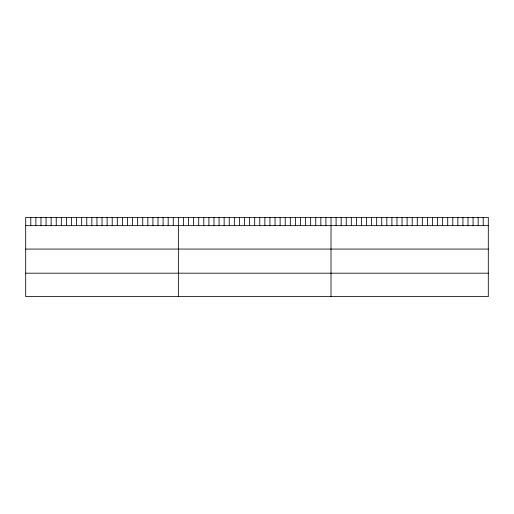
<?xml version="1.0" encoding="UTF-8"?>
<svg xmlns="http://www.w3.org/2000/svg" width="514" height="514" viewBox="0 0 514 514"><rect width="100%" height="100%" fill="white"/><g stroke="black" fill="none" stroke-linecap="round" stroke-linejoin="round"><path stroke-width="0.77" d="M488.3 225.659L488.3 296.591L25.7 296.591L25.7 217.409L488.3 217.409L488.3 225.659L25.7 225.659M25.7 249.072L488.3 249.072M25.7 273.185L488.3 273.185M483.224 217.409L483.224 225.659M478.155 217.409L478.155 225.659M473.079 217.409L473.079 225.659M468.003 217.409L468.003 225.659M462.934 217.409L462.934 225.659M457.858 217.409L457.858 225.659M452.783 217.409L452.783 225.659M447.713 217.409L447.713 225.659M442.638 217.409L442.638 225.659M437.562 217.409L437.562 225.659M432.492 217.409L432.492 225.659M427.417 217.409L427.417 225.659M422.341 217.409L422.341 225.659M417.272 217.409L417.272 225.659M412.196 217.409L412.196 225.659M407.12 217.409L407.12 225.659M402.044 217.409L402.044 225.659M396.975 217.409L396.975 225.659M391.899 217.409L391.899 225.659M386.824 217.409L386.824 225.659M381.754 217.409L381.754 225.659M376.678 217.409L376.678 225.659M371.603 217.409L371.603 225.659M366.533 217.409L366.533 225.659M361.458 217.409L361.458 225.659M356.382 217.409L356.382 225.659M351.313 217.409L351.313 225.659M346.237 217.409L346.237 225.659M341.161 217.409L341.161 225.659M336.092 217.409L336.092 225.659M331.016 217.409L331.016 296.591M325.927 217.409L325.927 225.659M320.839 217.409L320.839 225.659M315.75 217.409L315.75 225.659M310.662 217.409L310.662 225.659M305.573 217.409L305.573 225.659M300.484 217.409L300.484 225.659M295.396 217.409L295.396 225.659M290.307 217.409L290.307 225.659M285.219 217.409L285.219 225.659M280.13 217.409L280.13 225.659M275.041 217.409L275.041 225.659M269.953 217.409L269.953 225.659M264.864 217.409L264.864 225.659M259.776 217.409L259.776 225.659M254.687 217.409L254.687 225.659M249.598 217.409L249.598 225.659M244.51 217.409L244.51 225.659M239.421 217.409L239.421 225.659M234.333 217.409L234.333 225.659M229.244 217.409L229.244 225.659M224.155 217.409L224.155 225.659M219.067 217.409L219.067 225.659M213.978 217.409L213.978 225.659M208.89 217.409L208.89 225.659M203.801 217.409L203.801 225.659M198.712 217.409L198.712 225.659M193.624 217.409L193.624 225.659M188.535 217.409L188.535 225.659M183.447 217.409L183.447 225.659M178.358 217.409L178.358 296.591M173.269 217.409L173.269 225.659M168.181 217.409L168.181 225.659M163.092 217.409L163.092 225.659M158.004 217.409L158.004 225.659M152.915 217.409L152.915 225.659M147.826 217.409L147.826 225.659M142.738 217.409L142.738 225.659M137.649 217.409L137.649 225.659M132.561 217.409L132.561 225.659M127.472 217.409L127.472 225.659M122.383 217.409L122.383 225.659M117.295 217.409L117.295 225.659M112.206 217.409L112.206 225.659M107.118 217.409L107.118 225.659M102.029 217.409L102.029 225.659M96.94 217.409L96.94 225.659M91.852 217.409L91.852 225.659M86.763 217.409L86.763 225.659M81.675 217.409L81.675 225.659M76.586 217.409L76.586 225.659M71.497 217.409L71.497 225.659M66.409 217.409L66.409 225.659M61.32 217.409L61.32 225.659M56.232 217.409L56.232 225.659M51.143 217.409L51.143 225.659M46.054 217.409L46.054 225.659M40.966 217.409L40.966 225.659M35.877 217.409L35.877 225.659M30.789 217.409L30.789 225.659"/></g></svg>
